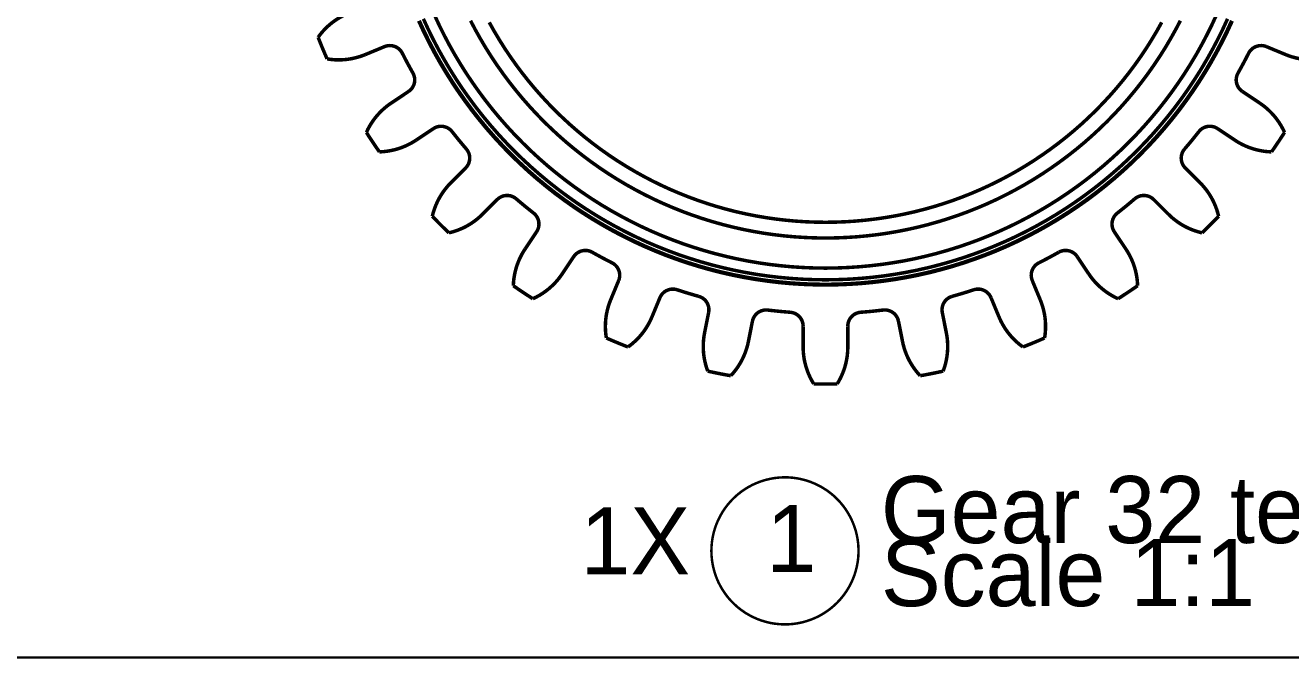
# Model space of a CAD drawing. Extents: x 0.4 to 23.1, y 0.4 to 16.1.
# Drawn here: x 4.014 to 7.583, y 0.405 to 2.193 of the extents above; entities that cross this region are included whole.
import ezdxf

# ---------------------------------------------------------------- set-up
doc = ezdxf.new("R2010")
doc.units = 0
doc.layers.get('0').update_dxf_attribs({"linetype": 'CONTINUOUS'})

msp = doc.modelspace()

# ---------------------------------------------------------------- linework, layer by layer
at = {"color": 0, "const_width": 0.00985}
for points in [[(4.92469, 2.22651), (4.91715, 2.22314), (4.90972, 2.21951), (4.9024, 2.21556), (4.89524, 2.21126), (4.88813, 2.20654), (4.88118, 2.20156), (4.87446, 2.19624), (4.86794, 2.1906), (4.86035, 2.18332), (4.85314, 2.17563), (4.84625, 2.16749), (4.83979, 2.1589)], [(5.13667, 2.21094), (5.15028, 2.18143), (5.16465, 2.15229), (5.17979, 2.12354), (5.19569, 2.09517), (5.21229, 2.06722), (5.2296, 2.03976), (5.24767, 2.01275), (5.26644, 1.98622), (5.28586, 1.96018), (5.30599, 1.93463), (5.32676, 1.90967), (5.34819, 1.88519), (5.37022, 1.86139), (5.39296, 1.83811), (5.41624, 1.81543), (5.44006, 1.79335), (5.46451, 1.77192), (5.48947, 1.75114), (5.51503, 1.73101), (5.54107, 1.71158), (5.5676, 1.69282), (5.59462, 1.67481), (5.62207, 1.65744), (5.65001, 1.64085), (5.67839, 1.62494), (5.70714, 1.60981), (5.73628, 1.59543), (5.76579, 1.58182), (5.79563, 1.56901), (5.82585, 1.55697), (5.85628, 1.54568), (5.8871, 1.53526), (5.91813, 1.52561), (5.94938, 1.51682), (5.9809, 1.50879), (6.01258, 1.50162), (6.04443, 1.49528), (6.0765, 1.48981), (6.10861, 1.48514), (6.1409, 1.48133), (6.17329, 1.47835), (6.20574, 1.47618), (6.23817, 1.47493), (6.27067, 1.4745), (6.30317, 1.47493), (6.33561, 1.47618), (6.36806, 1.47835), (6.40044, 1.48133), (6.43267, 1.48514), (6.46485, 1.48981), (6.49685, 1.49528), (6.52875, 1.50162), (6.56044, 1.50879), (6.59196, 1.51682), (6.62321, 1.52561), (6.65424, 1.53526), (6.685, 1.54568), (6.7155, 1.55697), (6.74571, 1.56901), (6.77556, 1.58182), (6.80507, 1.59543), (6.83421, 1.60981), (6.86296, 1.62494), (6.89133, 1.64085), (6.91928, 1.65744), (6.94672, 1.67481), (6.97374, 1.69282), (7.00028, 1.71158), (7.02632, 1.73101), (7.05186, 1.75114), (7.07682, 1.77192), (7.10129, 1.79335), (7.12511, 1.81543), (7.14839, 1.83811), (7.17106, 1.86139), (7.19314, 1.88519), (7.21457, 1.90967), (7.23535, 1.93463), (7.25549, 1.96018), (7.2749, 1.98622), (7.29368, 2.01275), (7.31168, 2.03976), (7.32904, 2.06722), (7.34565, 2.09517), (7.36154, 2.12354), (7.37668, 2.15229), (7.39106, 2.18143), (7.40468, 2.21094)], [(5.16683, 2.22433), (5.18007, 2.19564), (5.19407, 2.16726), (5.20876, 2.13926), (5.22424, 2.11165), (5.2404, 2.08447), (5.25726, 2.05772), (5.2749, 2.03142), (5.29313, 2.00558), (5.31207, 1.98025), (5.33165, 1.9554), (5.35189, 1.9311), (5.37272, 1.90728), (5.39421, 1.88406), (5.41629, 1.86143), (5.43892, 1.83936), (5.46213, 1.81787), (5.48594, 1.79704), (5.51025, 1.77681), (5.5351, 1.75722), (5.56044, 1.73828), (5.58626, 1.72006), (5.61257, 1.70242), (5.63932, 1.68554), (5.6665, 1.66938), (5.69412, 1.65397), (5.72211, 1.63921), (5.75049, 1.62522), (5.77919, 1.61199), (5.80826, 1.5995), (5.83768, 1.58778), (5.86729, 1.57682), (5.89729, 1.56668), (5.92746, 1.55729), (5.95796, 1.54867), (5.98861, 1.5409), (6.01942, 1.5339), (6.05046, 1.52772), (6.08165, 1.5224), (6.11296, 1.51785), (6.14437, 1.51417), (6.17583, 1.51124), (6.20742, 1.50917), (6.23904, 1.50792), (6.27067, 1.50749), (6.30231, 1.50792), (6.33393, 1.50917), (6.36546, 1.51124), (6.39697, 1.51417), (6.42839, 1.51785), (6.45969, 1.5224), (6.49089, 1.52772), (6.52186, 1.5339), (6.55274, 1.5409), (6.58339, 1.54867), (6.61382, 1.55729), (6.64404, 1.56668), (6.67399, 1.57682), (6.70367, 1.58778), (6.73307, 1.5995), (6.76215, 1.61199), (6.79085, 1.62522), (6.81922, 1.63921), (6.84722, 1.65397), (6.87483, 1.66938), (6.90201, 1.68554), (6.92876, 1.70242), (6.95508, 1.72006), (6.9809, 1.73828), (7.00624, 1.75722), (7.03108, 1.77681), (7.05539, 1.79704), (7.07915, 1.81787), (7.10243, 1.83936), (7.12506, 1.86143), (7.14714, 1.88406), (7.16862, 1.90728), (7.18946, 1.9311), (7.20969, 1.9554), (7.22928, 1.98025), (7.24821, 2.00558), (7.26644, 2.03142), (7.28401, 2.05772), (7.30094, 2.08447), (7.31711, 2.11165), (7.33251, 2.13926), (7.34728, 2.16726), (7.36128, 2.19564), (7.37451, 2.22433)], [(5.12337, 2.20503), (5.13715, 2.17512), (5.15169, 2.14567), (5.16699, 2.1166), (5.18306, 2.08789), (5.19987, 2.05963), (5.21739, 2.03185), (5.23568, 2.0045), (5.25467, 1.97765), (5.27431, 1.95128), (5.29471, 1.92551), (5.31569, 1.90022), (5.3374, 1.87549), (5.35969, 1.85135), (5.38265, 1.82781), (5.40619, 1.80485), (5.43033, 1.78256), (5.45508, 1.76085), (5.48036, 1.73986), (5.50613, 1.71946), (5.5325, 1.69982), (5.55935, 1.68083), (5.58669, 1.66254), (5.61447, 1.64501), (5.64274, 1.62819), (5.67144, 1.61214), (5.70053, 1.59685), (5.72999, 1.58231), (5.75988, 1.56853), (5.7901, 1.55556), (5.82064, 1.54335), (5.85146, 1.53201), (5.8826, 1.52143), (5.91401, 1.51167), (5.94564, 1.50276), (5.97749, 1.49462), (6.00956, 1.48742), (6.04183, 1.48101), (6.07422, 1.47542), (6.10678, 1.47071), (6.13938, 1.46685), (6.17215, 1.46382), (6.20497, 1.46169), (6.23779, 1.46039), (6.27067, 1.45996), (6.30354, 1.46039), (6.33637, 1.46169), (6.36919, 1.46382), (6.40196, 1.46685), (6.43457, 1.47071), (6.46712, 1.47542), (6.49951, 1.48101), (6.53179, 1.48742), (6.56386, 1.49462), (6.59571, 1.50276), (6.62733, 1.51167), (6.65875, 1.52143), (6.68989, 1.53201), (6.72071, 1.54335), (6.75125, 1.55556), (6.78147, 1.56853), (6.81136, 1.58231), (6.84082, 1.59685), (6.8699, 1.61214), (6.8986, 1.62819), (6.92686, 1.64501), (6.95464, 1.66254), (6.98199, 1.68083), (7.00885, 1.69982), (7.03515, 1.71946), (7.06099, 1.73986), (7.08626, 1.76085), (7.111, 1.78256), (7.13514, 1.80485), (7.15869, 1.82781), (7.18164, 1.85135), (7.20394, 1.87549), (7.22564, 1.90022), (7.24664, 1.92551), (7.26704, 1.95128), (7.28668, 1.97765), (7.30567, 2.0045), (7.32389, 2.03185), (7.34147, 2.05963), (7.35829, 2.08789), (7.37435, 2.1166), (7.38965, 2.14567), (7.40419, 2.17512), (7.41797, 2.20503)], [(7.41629, 2.20574), (7.40256, 2.17594), (7.38803, 2.14649), (7.37278, 2.11746), (7.35672, 2.08882), (7.3399, 2.0606), (7.32243, 2.03282), (7.30414, 2.00553), (7.28521, 1.97874), (7.26557, 1.95242), (7.24522, 1.92665), (7.22424, 1.90136), (7.20258, 1.87668), (7.18033, 1.8526), (7.15744, 1.82904), (7.1339, 1.80615), (7.10981, 1.7839), (7.08513, 1.76226), (7.05985, 1.74126), (7.03407, 1.72092), (7.00776, 1.70128), (6.98096, 1.68235), (6.95367, 1.66407), (6.92589, 1.6466), (6.89768, 1.62978), (6.86903, 1.61376), (6.84, 1.59847), (6.81054, 1.58393), (6.78076, 1.57021), (6.7506, 1.55724), (6.72011, 1.54508), (6.68929, 1.53369), (6.65821, 1.52317), (6.62685, 1.5134), (6.59521, 1.5045), (6.56342, 1.49642), (6.53142, 1.48921), (6.49918, 1.48281), (6.46685, 1.47721), (6.43435, 1.4725), (6.40175, 1.46864), (6.36903, 1.46565), (6.33632, 1.46349), (6.3035, 1.46218), (6.27067, 1.46175), (6.23785, 1.46218), (6.20503, 1.46349), (6.17225, 1.46565), (6.1396, 1.46864), (6.10699, 1.4725), (6.07449, 1.47721), (6.04215, 1.48281), (6.00993, 1.48921), (5.97792, 1.49642), (5.94607, 1.5045), (5.9145, 1.5134), (5.88314, 1.52317), (5.85206, 1.53369), (5.82129, 1.54508), (5.79075, 1.55724), (5.76058, 1.57021), (5.73079, 1.58393), (5.70133, 1.59847), (5.67231, 1.61376), (5.64367, 1.62978), (5.61546, 1.6466), (5.58768, 1.66407), (5.56039, 1.68235), (5.53358, 1.70128), (5.50726, 1.72092), (5.4815, 1.74126), (5.45622, 1.76226), (5.43153, 1.7839), (5.40744, 1.80615), (5.3839, 1.82904), (5.361, 1.8526), (5.33876, 1.87668), (5.31711, 1.90136), (5.29611, 1.92665), (5.27576, 1.95242), (5.25613, 1.97874), (5.23719, 2.00553), (5.21892, 2.03282), (5.20144, 2.0606), (5.18463, 2.08882), (5.16862, 2.11746), (5.15332, 2.14649), (5.13878, 2.17594), (5.12506, 2.20574)], [(5.26969, 2.20578), (5.28336, 2.17979), (5.29775, 2.15414), (5.31278, 2.12885), (5.3285, 2.10394), (5.34483, 2.07954), (5.36182, 2.0555), (5.37939, 2.03196), (5.39763, 2.00885), (5.41639, 1.98622), (5.43582, 1.96408), (5.45578, 1.94249), (5.47629, 1.92144), (5.49735, 1.90093), (5.51893, 1.88097), (5.54107, 1.86154), (5.56369, 1.84278), (5.58681, 1.82454), (5.61035, 1.80697), (5.63439, 1.78999), (5.65881, 1.77365), (5.68371, 1.75792), (5.70899, 1.74289), (5.73465, 1.72851), (5.76064, 1.71485), (5.78706, 1.70182), (5.81375, 1.68951), (5.84076, 1.6779), (5.86806, 1.66699), (5.89567, 1.65685), (5.9235, 1.6474), (5.95161, 1.63867), (5.97993, 1.63069), (6.0084, 1.62343), (6.03711, 1.61697), (6.06597, 1.61122), (6.09494, 1.60622), (6.12403, 1.602), (6.15321, 1.59858), (6.18251, 1.59586), (6.21186, 1.59397), (6.24126, 1.59278), (6.27067, 1.59239), (6.30007, 1.59278), (6.32949, 1.59397), (6.35883, 1.59586), (6.38807, 1.59858), (6.41732, 1.602), (6.4464, 1.60622), (6.47537, 1.61122), (6.50424, 1.61697), (6.53293, 1.62343), (6.56142, 1.63069), (6.58974, 1.63867), (6.61783, 1.6474), (6.64567, 1.65685), (6.67329, 1.66699), (6.70057, 1.6779), (6.7276, 1.68951), (6.75429, 1.70182), (6.78071, 1.71485), (6.80669, 1.72851), (6.83236, 1.74289), (6.85764, 1.75792), (6.88254, 1.77365), (6.90696, 1.78999), (6.93099, 1.80697), (6.95454, 1.82454), (6.97765, 1.84278), (7.00028, 1.86154), (7.02235, 1.88097), (7.044, 1.90093), (7.06506, 1.92144), (7.08556, 1.94249), (7.10553, 1.96408), (7.12489, 1.98622), (7.14372, 2.00885), (7.16194, 2.03196), (7.17953, 2.0555), (7.1965, 2.07954), (7.21283, 2.10394), (7.22857, 2.12885), (7.24354, 2.15414), (7.25792, 2.17979), (7.27165, 2.20578)], [(5.32243, 2.20096), (5.33621, 2.17632), (5.35069, 2.15201), (5.36572, 2.12815), (5.38146, 2.10465), (5.39774, 2.0816), (5.41465, 2.05897), (5.43213, 2.03678), (5.45019, 2.01508), (5.46881, 1.99382), (5.48801, 1.9731), (5.50771, 1.95285), (5.52794, 1.93317), (5.54867, 1.91396), (5.56993, 1.89535), (5.59164, 1.87728), (5.61382, 1.85981), (5.63644, 1.84289), (5.6595, 1.82661), (5.683, 1.81087), (5.70687, 1.79585), (5.73118, 1.78136), (5.75581, 1.76758), (5.78082, 1.75439), (5.80615, 1.74192), (5.83182, 1.73008), (5.85775, 1.71897), (5.884, 1.7085), (5.91049, 1.69874), (5.93722, 1.68961), (5.96419, 1.68126), (5.99143, 1.67356), (6.01878, 1.66661), (6.04633, 1.66043), (6.07406, 1.65489), (6.10189, 1.65012), (6.12983, 1.64606), (6.15788, 1.64274), (6.18604, 1.64014), (6.21419, 1.63829), (6.2424, 1.63721), (6.27067, 1.63683), (6.29893, 1.63721), (6.32715, 1.63829), (6.35531, 1.64014), (6.38346, 1.64274), (6.41151, 1.64606), (6.43946, 1.65012), (6.46729, 1.65489), (6.49501, 1.66043), (6.52257, 1.66661), (6.54992, 1.67356), (6.57715, 1.68126), (6.60411, 1.68961), (6.63086, 1.69874), (6.65733, 1.7085), (6.6836, 1.71897), (6.70953, 1.73008), (6.73519, 1.74192), (6.76053, 1.75439), (6.78554, 1.76758), (6.81017, 1.78136), (6.83447, 1.79585), (6.85835, 1.81087), (6.88183, 1.82661), (6.90489, 1.84289), (6.92751, 1.85981), (6.94971, 1.87728), (6.9714, 1.89535), (6.99268, 1.91396), (7.0134, 1.93317), (7.03364, 1.95285), (7.05333, 1.9731), (7.07254, 1.99382), (7.09115, 2.01508), (7.10921, 2.03678), (7.12668, 2.05897), (7.14361, 2.0816), (7.15989, 2.10465), (7.17563, 2.12815), (7.19065, 2.15201), (7.20514, 2.17632), (7.21892, 2.20096)], [(4.86507, 2.09782), (4.86182, 2.10542), (4.85851, 2.11301), (4.85531, 2.12061), (4.85211, 2.12825), (4.84896, 2.1359), (4.84586, 2.14356), (4.84283, 2.15126), (4.83979, 2.1589)], [(4.97293, 2.11008), (4.96522, 2.1071), (4.95736, 2.10439), (4.94938, 2.10206), (4.94129, 2.10004), (4.93294, 2.09831), (4.92453, 2.09694), (4.91596, 2.09597), (4.90744, 2.09538), (4.89686, 2.09511), (4.88633, 2.09543), (4.87571, 2.09636), (4.86507, 2.09782)], [(5.02707, 2.13249), (4.97293, 2.11008)], [(5.02707, 2.13249), (5.03131, 2.134), (5.03569, 2.13499), (5.04015, 2.13547), (5.04465, 2.13542), (5.04915, 2.13487), (5.05354, 2.13379), (5.05778, 2.13226), (5.06179, 2.13026), (5.0656, 2.12776), (5.06896, 2.12494), (5.07206, 2.12175), (5.07471, 2.11822), (5.07726, 2.11388)], [(5.10715, 2.058), (5.10325, 2.06489), (5.09565, 2.07878), (5.09185, 2.08578), (5.08447, 2.09978), (5.08083, 2.10682), (5.07726, 2.11388)], [(7.46408, 2.11388), (7.46044, 2.10682), (7.45688, 2.09978), (7.45318, 2.09278), (7.44569, 2.07878), (7.4381, 2.06489), (7.43419, 2.058)], [(7.51426, 2.13249), (7.51004, 2.134), (7.50564, 2.13499), (7.50119, 2.13547), (7.49669, 2.13542), (7.49219, 2.13487), (7.48779, 2.13379), (7.48356, 2.13226), (7.47954, 2.13026), (7.47575, 2.12776), (7.47239, 2.12494), (7.46929, 2.12175), (7.46664, 2.11822), (7.46408, 2.11388)], [(7.51426, 2.13249), (7.56842, 2.11008)], [(7.56842, 2.11008), (7.57611, 2.1071), (7.58399, 2.10439), (7.59196, 2.10206), (7.60004, 2.10004), (7.6084, 2.09831), (7.61681, 2.09694), (7.62532, 2.09597), (7.6339, 2.09538), (7.64447, 2.09511), (7.655, 2.09543), (7.66564, 2.09636), (7.67622, 2.09782)], [(5.09472, 2.00586), (5.09836, 2.00857), (5.10161, 2.01167), (5.10449, 2.01514), (5.10693, 2.01887), (5.109, 2.02294), (5.11057, 2.02718), (5.1116, 2.03153), (5.11214, 2.03603), (5.11219, 2.04053), (5.11176, 2.04492), (5.11079, 2.04926), (5.10932, 2.05344), (5.10715, 2.058)], [(7.44656, 2.00586), (7.44299, 2.00857), (7.43972, 2.01167), (7.43685, 2.01514), (7.43435, 2.01887), (7.43235, 2.02294), (7.43078, 2.02718), (7.42974, 2.03153), (7.42914, 2.03603), (7.42914, 2.04053), (7.42958, 2.04492), (7.43056, 2.04926), (7.43201, 2.05344), (7.43419, 2.058)], [(5.09472, 2.00586), (5.04606, 1.97331)], [(7.44656, 2.00586), (7.49528, 1.97331)], [(5.04606, 1.97331), (5.03922, 1.96858), (5.03267, 1.96354), (5.02626, 1.95822), (5.02007, 1.95258), (5.01406, 1.94661), (5.00825, 1.94038), (5.00265, 1.93381), (4.9974, 1.92703), (4.99132, 1.9184), (4.98574, 1.90944), (4.98058, 1.90013), (4.97592, 1.89046)], [(7.49528, 1.97331), (7.50206, 1.96858), (7.50868, 1.96354), (7.51508, 1.95822), (7.52126, 1.95258), (7.52729, 1.94661), (7.5331, 1.94038), (7.53868, 1.93381), (7.54394, 1.92703), (7.55003, 1.9184), (7.55561, 1.90944), (7.56076, 1.90013), (7.56543, 1.89046)], [(5.01269, 1.83544), (5.00792, 1.84229), (5.00325, 1.84907), (4.99858, 1.8559), (4.99397, 1.86279), (4.98486, 1.87657), (4.98042, 1.88351), (4.97592, 1.89046)], [(5.16476, 1.9011), (5.11604, 1.86854)], [(5.16476, 1.9011), (5.16862, 1.90338), (5.17275, 1.90522), (5.17703, 1.90657), (5.18143, 1.90739), (5.18599, 1.90771), (5.19049, 1.90756), (5.19493, 1.90685), (5.19928, 1.90565), (5.20344, 1.90397), (5.20736, 1.90186), (5.21099, 1.89931), (5.21431, 1.89638), (5.21767, 1.89264)], [(5.25786, 1.84364), (5.24756, 1.85568), (5.24251, 1.86176), (5.23242, 1.87403), (5.22254, 1.88639), (5.21767, 1.89264)], [(7.32368, 1.89264), (7.31879, 1.88639), (7.31386, 1.88021), (7.30886, 1.87403), (7.30388, 1.86789), (7.29883, 1.86176), (7.29372, 1.85568), (7.28863, 1.84967), (7.28347, 1.84364)], [(7.37657, 1.9011), (7.37272, 1.90338), (7.3686, 1.90522), (7.36431, 1.90657), (7.35986, 1.90739), (7.35536, 1.90771), (7.35086, 1.90756), (7.3464, 1.90685), (7.34207, 1.90565), (7.33789, 1.90397), (7.33399, 1.90186), (7.33035, 1.89931), (7.32704, 1.89638), (7.32368, 1.89264)], [(7.37657, 1.9011), (7.42529, 1.86854)], [(7.56543, 1.89046), (7.55643, 1.87657), (7.55192, 1.86968), (7.54269, 1.8559), (7.53808, 1.84907), (7.53336, 1.84229), (7.52865, 1.83544)], [(5.11604, 1.86854), (5.10906, 1.8641), (5.10189, 1.85992), (5.09451, 1.85607), (5.08697, 1.85249), (5.0791, 1.84918), (5.07113, 1.84625), (5.06293, 1.84358), (5.05464, 1.84131), (5.04438, 1.83903), (5.03396, 1.83729), (5.02333, 1.8361), (5.01269, 1.83544)], [(7.42529, 1.86854), (7.43229, 1.8641), (7.43946, 1.85992), (7.44683, 1.85607), (7.45438, 1.85249), (7.46224, 1.84918), (7.47021, 1.84625), (7.4784, 1.84358), (7.48671, 1.84131), (7.49696, 1.83903), (7.50738, 1.83729), (7.51801, 1.8361), (7.52865, 1.83544)], [(5.25586, 1.7901), (5.25885, 1.79346), (5.26144, 1.79715), (5.26357, 1.80106), (5.26531, 1.80524), (5.2665, 1.80963), (5.26719, 1.81407), (5.26736, 1.81858), (5.26704, 1.82308), (5.26622, 1.82747), (5.26486, 1.83171), (5.26307, 1.83578), (5.26085, 1.83963), (5.25786, 1.84364)], [(7.28549, 1.7901), (7.2825, 1.79346), (7.27989, 1.79715), (7.27778, 1.80106), (7.27604, 1.80524), (7.27485, 1.80963), (7.27414, 1.81407), (7.27399, 1.81858), (7.27431, 1.82308), (7.27513, 1.82747), (7.27642, 1.83171), (7.27821, 1.83578), (7.28043, 1.83963), (7.28347, 1.84364)], [(5.25586, 1.7901), (5.21442, 1.74864)], [(7.28549, 1.7901), (7.32687, 1.74864)], [(5.21442, 1.74864), (5.20871, 1.74268), (5.20324, 1.73649), (5.19797, 1.72999), (5.19303, 1.72331), (5.18826, 1.71625), (5.18375, 1.70899), (5.17958, 1.7015), (5.17572, 1.69379), (5.1715, 1.68414), (5.16775, 1.67426), (5.1645, 1.66411), (5.16183, 1.65375)], [(7.32687, 1.74864), (7.33262, 1.74268), (7.33811, 1.73649), (7.34338, 1.72999), (7.34831, 1.72331), (7.35308, 1.71625), (7.35758, 1.70899), (7.36176, 1.7015), (7.36561, 1.69379), (7.36985, 1.68414), (7.37358, 1.67426), (7.37685, 1.66411), (7.3795, 1.65375)], [(5.34494, 1.70101), (5.34831, 1.704), (5.352, 1.7066), (5.3559, 1.70871), (5.36008, 1.71044), (5.36447, 1.71164), (5.36893, 1.71235), (5.37343, 1.71251), (5.37793, 1.71218), (5.38232, 1.71138), (5.38656, 1.71001), (5.39063, 1.70822), (5.39447, 1.70606), (5.39849, 1.70301)], [(7.1964, 1.70101), (7.19303, 1.704), (7.18935, 1.7066), (7.18544, 1.70871), (7.18126, 1.71044), (7.17686, 1.71164), (7.17242, 1.71235), (7.16792, 1.71251), (7.16342, 1.71218), (7.15896, 1.71138), (7.15479, 1.71001), (7.15072, 1.70822), (7.14686, 1.70606), (7.14285, 1.70301)], [(5.34494, 1.70101), (5.3035, 1.65956)], [(5.44749, 1.66282), (5.44125, 1.66769), (5.42888, 1.67757), (5.41661, 1.68767), (5.41054, 1.69271), (5.39849, 1.70301)], [(7.14285, 1.70301), (7.13081, 1.69271), (7.12472, 1.68767), (7.11247, 1.67757), (7.1001, 1.66769), (7.09386, 1.66282)], [(7.1964, 1.70101), (7.23785, 1.65956)], [(5.20861, 1.60699), (5.20264, 1.61268), (5.19081, 1.62429), (5.18494, 1.6301), (5.17914, 1.63596), (5.16754, 1.64779), (5.16183, 1.65375)], [(5.3035, 1.65956), (5.29753, 1.65386), (5.29135, 1.64839), (5.28483, 1.64313), (5.27815, 1.63818), (5.27111, 1.6334), (5.26383, 1.6289), (5.25635, 1.62472), (5.24864, 1.62088), (5.23899, 1.61664), (5.22911, 1.6129), (5.21897, 1.60965), (5.20861, 1.60699)], [(5.45594, 1.60992), (5.45822, 1.61376), (5.46007, 1.61789), (5.46143, 1.62218), (5.46224, 1.62657), (5.46257, 1.63113), (5.4624, 1.63564), (5.46169, 1.64008), (5.4605, 1.64442), (5.45882, 1.6486), (5.45671, 1.6525), (5.45415, 1.65614), (5.45122, 1.65944), (5.44749, 1.66282)], [(7.08539, 1.60992), (7.08311, 1.61376), (7.08128, 1.61789), (7.07992, 1.62218), (7.0791, 1.62657), (7.07878, 1.63113), (7.07894, 1.63564), (7.07964, 1.64008), (7.08083, 1.64442), (7.08251, 1.6486), (7.08464, 1.6525), (7.08718, 1.65614), (7.09011, 1.65944), (7.09386, 1.66282)], [(7.23785, 1.65956), (7.24382, 1.65386), (7.25, 1.64839), (7.25651, 1.64313), (7.26318, 1.63818), (7.27024, 1.6334), (7.2775, 1.6289), (7.285, 1.62472), (7.29269, 1.62088), (7.30236, 1.61664), (7.31222, 1.6129), (7.32238, 1.60965), (7.33274, 1.60699)], [(7.3795, 1.65375), (7.37375, 1.64779), (7.368, 1.64187), (7.36219, 1.63596), (7.35639, 1.6301), (7.35053, 1.62429), (7.33871, 1.61268), (7.33274, 1.60699)], [(5.45594, 1.60992), (5.42339, 1.56119)], [(7.08539, 1.60992), (7.11794, 1.56119)], [(5.42339, 1.56119), (5.41894, 1.55419), (5.41476, 1.54704), (5.41092, 1.53965), (5.40733, 1.53213), (5.40403, 1.52425), (5.4011, 1.51628), (5.39844, 1.50808), (5.39615, 1.49978), (5.39388, 1.48953), (5.39214, 1.47911), (5.39094, 1.46847), (5.39031, 1.45785)], [(5.56071, 1.53988), (5.52815, 1.49121)], [(5.56071, 1.53988), (5.56342, 1.54351), (5.56651, 1.54676), (5.56993, 1.54964), (5.57374, 1.55214), (5.57781, 1.55414), (5.58203, 1.55572), (5.58637, 1.55675), (5.59088, 1.55735), (5.59538, 1.55735), (5.59978, 1.55692), (5.60411, 1.55593), (5.60829, 1.55447), (5.61285, 1.55231)], [(5.66872, 1.5224), (5.66168, 1.52599), (5.65462, 1.52963), (5.64063, 1.537), (5.62663, 1.5446), (5.61974, 1.54839), (5.61285, 1.55231)], [(6.9285, 1.55231), (6.9216, 1.54839), (6.90771, 1.54081), (6.90072, 1.537), (6.89378, 1.53331), (6.88672, 1.52963), (6.87967, 1.52599), (6.87261, 1.5224)], [(6.98063, 1.53988), (6.97792, 1.54351), (6.97483, 1.54676), (6.97136, 1.54964), (6.96761, 1.55214), (6.96354, 1.55414), (6.95931, 1.55572), (6.95497, 1.55675), (6.95047, 1.55735), (6.94596, 1.55735), (6.94157, 1.55692), (6.93722, 1.55593), (6.93306, 1.55447), (6.9285, 1.55231)], [(6.98063, 1.53988), (7.01318, 1.49121)], [(7.11794, 1.56119), (7.1224, 1.55419), (7.12651, 1.54704), (7.13043, 1.53965), (7.134, 1.53213), (7.13732, 1.52425), (7.14025, 1.51628), (7.1429, 1.50808), (7.14518, 1.49978), (7.14746, 1.48953), (7.14919, 1.47911), (7.15039, 1.46847), (7.15104, 1.45785)], [(5.68733, 1.47222), (5.68886, 1.47646), (5.68983, 1.48085), (5.69032, 1.48529), (5.69026, 1.48981), (5.68972, 1.49431), (5.68869, 1.49869), (5.68712, 1.50293), (5.68506, 1.50694), (5.68261, 1.51074), (5.67979, 1.51411), (5.6766, 1.51719), (5.67307, 1.51986), (5.66872, 1.5224)], [(6.85394, 1.47222), (6.85249, 1.47646), (6.85151, 1.48085), (6.85101, 1.48529), (6.85107, 1.48981), (6.85161, 1.49431), (6.85271, 1.49869), (6.85422, 1.50293), (6.85622, 1.50694), (6.85872, 1.51074), (6.86154, 1.51411), (6.86475, 1.51719), (6.86828, 1.51986), (6.87261, 1.5224)], [(5.52815, 1.49121), (5.52344, 1.48443), (5.51839, 1.47781), (5.51307, 1.4714), (5.50743, 1.46522), (5.50146, 1.45921), (5.49522, 1.4534), (5.48867, 1.44781), (5.48188, 1.44254), (5.47325, 1.43647), (5.46431, 1.43088), (5.45497, 1.42572), (5.44532, 1.42106)], [(5.68733, 1.47222), (5.66493, 1.41808)], [(6.85394, 1.47222), (6.87642, 1.41808)], [(7.01318, 1.49121), (7.0179, 1.48443), (7.02294, 1.47781), (7.02826, 1.4714), (7.0339, 1.46522), (7.03988, 1.45921), (7.04611, 1.4534), (7.05268, 1.44781), (7.05946, 1.44254), (7.06808, 1.43647), (7.07704, 1.43088), (7.08637, 1.42572), (7.09597, 1.42106)], [(5.44532, 1.42106), (5.43143, 1.43007), (5.42453, 1.43457), (5.41764, 1.43912), (5.41075, 1.44374), (5.40392, 1.4484), (5.39714, 1.45307), (5.39031, 1.45785)], [(5.80376, 1.42399), (5.78136, 1.36985)], [(5.80376, 1.42399), (5.80572, 1.428), (5.80811, 1.43186), (5.81093, 1.43533), (5.81413, 1.43847), (5.81771, 1.44129), (5.82156, 1.44363), (5.82563, 1.44553), (5.82997, 1.44694), (5.83436, 1.44786), (5.83876, 1.44824), (5.84321, 1.44819), (5.8476, 1.4476), (5.85243, 1.44635)], [(5.91308, 1.4279), (5.90549, 1.43007), (5.89785, 1.43224), (5.89025, 1.43446), (5.88265, 1.43674), (5.87511, 1.43907), (5.86751, 1.44146), (5.85997, 1.44385), (5.85243, 1.44635)], [(5.94119, 1.38232), (5.94179, 1.38677), (5.94189, 1.39128), (5.94151, 1.39572), (5.9406, 1.40012), (5.93918, 1.40446), (5.93728, 1.40853), (5.93494, 1.41238), (5.93218, 1.41596), (5.92904, 1.41917), (5.92557, 1.42193), (5.92182, 1.42432), (5.91786, 1.42626), (5.91308, 1.4279)], [(6.60015, 1.38232), (6.59956, 1.38677), (6.59939, 1.39128), (6.59983, 1.39572), (6.60075, 1.40012), (6.60215, 1.40446), (6.60406, 1.40853), (6.60639, 1.41238), (6.60915, 1.41596), (6.61231, 1.41917), (6.61578, 1.42193), (6.61951, 1.42432), (6.62349, 1.42626), (6.62819, 1.4279)], [(6.68892, 1.44635), (6.68137, 1.44385), (6.67383, 1.44146), (6.66624, 1.43907), (6.65869, 1.43674), (6.6511, 1.43446), (6.6435, 1.43224), (6.62819, 1.4279)], [(6.73757, 1.42399), (6.73562, 1.428), (6.73324, 1.43186), (6.73042, 1.43533), (6.72715, 1.43847), (6.72364, 1.44129), (6.71972, 1.44363), (6.71565, 1.44553), (6.71137, 1.44694), (6.70697, 1.44786), (6.70258, 1.44824), (6.69814, 1.44819), (6.69374, 1.4476), (6.68892, 1.44635)], [(6.73757, 1.42399), (6.75999, 1.36985)], [(7.15104, 1.45785), (7.14421, 1.45307), (7.13743, 1.4484), (7.13058, 1.44374), (7.12369, 1.43912), (7.11681, 1.43457), (7.10992, 1.43007), (7.10297, 1.42557), (7.09597, 1.42106)], [(5.66493, 1.41808), (5.66194, 1.41037), (5.65924, 1.4025), (5.6569, 1.39453), (5.65489, 1.38645), (5.65315, 1.37809), (5.65181, 1.36968), (5.65082, 1.36117), (5.65022, 1.35259), (5.64996, 1.34201), (5.65028, 1.33149), (5.65121, 1.32086), (5.65267, 1.31027)], [(6.06472, 1.35775), (6.06586, 1.36209), (6.06749, 1.36627), (6.06961, 1.37023), (6.0721, 1.37397), (6.07508, 1.37744), (6.0784, 1.38048), (6.08203, 1.38314), (6.08594, 1.38536), (6.09011, 1.3871), (6.09435, 1.38835), (6.09868, 1.38917), (6.10314, 1.38943), (6.10813, 1.38911)], [(6.17122, 1.38292), (6.16336, 1.38352), (6.15543, 1.38417), (6.14757, 1.38487), (6.13965, 1.38563), (6.13178, 1.38645), (6.12392, 1.38732), (6.116, 1.38818), (6.10813, 1.38911)], [(6.43317, 1.38911), (6.42535, 1.38818), (6.41743, 1.38732), (6.40956, 1.38645), (6.40169, 1.38563), (6.39378, 1.38487), (6.3859, 1.38417), (6.37799, 1.38352), (6.37011, 1.38292)], [(6.47657, 1.35775), (6.47547, 1.36209), (6.47385, 1.36627), (6.47174, 1.37023), (6.46924, 1.37397), (6.46625, 1.37744), (6.46294, 1.38048), (6.45931, 1.38314), (6.45535, 1.38536), (6.45122, 1.3871), (6.447, 1.38835), (6.4426, 1.38917), (6.43821, 1.38943), (6.43317, 1.38911)], [(6.87642, 1.41808), (6.87939, 1.41037), (6.88211, 1.4025), (6.88444, 1.39453), (6.88644, 1.38645), (6.88818, 1.37809), (6.88954, 1.36968), (6.89051, 1.36117), (6.89111, 1.35259), (6.89139, 1.34201), (6.89106, 1.33149), (6.89014, 1.32086), (6.88867, 1.31027)], [(5.78136, 1.36985), (5.778, 1.3623), (5.77436, 1.35487), (5.7704, 1.34755), (5.76611, 1.34039), (5.76139, 1.33328), (5.7564, 1.32633), (5.75108, 1.31961), (5.74544, 1.3131), (5.73817, 1.3055), (5.73047, 1.29829), (5.72233, 1.2914), (5.71376, 1.28494)], [(5.94119, 1.38232), (5.92974, 1.32487)], [(6.06472, 1.35775), (6.05333, 1.30024)], [(6.20768, 1.34364), (6.20742, 1.34814), (6.20665, 1.35259), (6.2054, 1.35688), (6.20361, 1.361), (6.20139, 1.36496), (6.19874, 1.36865), (6.19569, 1.37191), (6.19228, 1.37489), (6.18853, 1.37744), (6.18463, 1.37945), (6.1805, 1.38108), (6.17622, 1.38222), (6.17122, 1.38292)], [(6.33365, 1.34364), (6.33393, 1.34814), (6.33469, 1.35259), (6.33594, 1.35688), (6.33772, 1.361), (6.33996, 1.36496), (6.34261, 1.36865), (6.34565, 1.37191), (6.34907, 1.37489), (6.35281, 1.37744), (6.35672, 1.37945), (6.36083, 1.38108), (6.36513, 1.38222), (6.37011, 1.38292)], [(6.47657, 1.35775), (6.48801, 1.30024)], [(6.60015, 1.38232), (6.61154, 1.32487)], [(6.75999, 1.36985), (6.76335, 1.3623), (6.76699, 1.35487), (6.77094, 1.34755), (6.77522, 1.34039), (6.77994, 1.33328), (6.78494, 1.32633), (6.79025, 1.31961), (6.7959, 1.3131), (6.80317, 1.3055), (6.81087, 1.29829), (6.81901, 1.2914), (6.82758, 1.28494)], [(5.92974, 1.32487), (5.92833, 1.31668), (5.92719, 1.30848), (5.92649, 1.30018), (5.92606, 1.29183), (5.926, 1.28331), (5.92632, 1.27479), (5.92703, 1.26628), (5.92806, 1.2577), (5.9299, 1.24734), (5.93229, 1.23703), (5.93522, 1.22678), (5.93875, 1.21669)], [(6.20768, 1.34364), (6.20768, 1.28505)], [(6.33365, 1.34364), (6.33365, 1.28505)], [(6.61154, 1.32487), (6.61301, 1.31668), (6.61415, 1.30848), (6.61486, 1.30018), (6.61529, 1.29183), (6.61535, 1.28331), (6.61501, 1.27479), (6.61431, 1.26628), (6.61322, 1.2577), (6.61143, 1.24734), (6.60906, 1.23703), (6.60612, 1.22678), (6.6026, 1.21669)], [(5.71376, 1.28494), (5.70611, 1.28798), (5.6984, 1.29102), (5.69075, 1.29411), (5.68311, 1.29725), (5.67546, 1.30046), (5.66786, 1.30366), (5.66021, 1.30697), (5.65267, 1.31027)], [(6.05333, 1.30024), (6.05154, 1.29216), (6.04943, 1.28418), (6.04693, 1.2762), (6.04411, 1.26834), (6.0409, 1.26047), (6.03733, 1.25271), (6.03342, 1.24506), (6.02919, 1.23758), (6.02354, 1.22873), (6.01742, 1.22011), (6.01074, 1.21175), (6.00364, 1.20378)], [(6.20768, 1.28505), (6.20785, 1.2768), (6.20839, 1.26855), (6.20925, 1.26025), (6.21044, 1.25201), (6.21208, 1.2436), (6.21408, 1.2353), (6.21642, 1.22705), (6.21913, 1.21891), (6.22293, 1.20909), (6.22726, 1.19944), (6.23215, 1.18994), (6.23757, 1.18072)], [(6.33365, 1.28505), (6.3335, 1.2768), (6.33296, 1.26855), (6.33208, 1.26025), (6.33083, 1.25201), (6.32926, 1.2436), (6.32726, 1.2353), (6.32493, 1.22705), (6.32221, 1.21891), (6.31842, 1.20909), (6.31407, 1.19944), (6.30919, 1.18994), (6.30376, 1.18072)], [(6.48801, 1.30024), (6.48981, 1.29216), (6.49192, 1.28418), (6.49442, 1.2762), (6.49724, 1.26834), (6.50043, 1.26047), (6.50396, 1.25271), (6.50792, 1.24506), (6.51215, 1.23758), (6.51779, 1.22873), (6.52393, 1.22011), (6.5306, 1.21175), (6.53771, 1.20378)], [(6.88867, 1.31027), (6.87349, 1.30366), (6.86589, 1.30046), (6.85824, 1.29725), (6.85058, 1.29411), (6.84293, 1.29102), (6.83524, 1.28798), (6.82758, 1.28494)], [(6.00364, 1.20378), (5.9955, 1.20524), (5.97922, 1.20828), (5.97114, 1.20991), (5.963, 1.21153), (5.95492, 1.21322), (5.93875, 1.21669)], [(6.6026, 1.21669), (6.58643, 1.21322), (6.57835, 1.21153), (6.57021, 1.20991), (6.56212, 1.20828), (6.54585, 1.20524), (6.53771, 1.20378)], [(6.30376, 1.18072), (6.29546, 1.18061), (6.28722, 1.18045), (6.27892, 1.18039), (6.26243, 1.18039), (6.25413, 1.18045), (6.24588, 1.18061), (6.23757, 1.18072)]]:
    msp.add_lwpolyline(points, dxfattribs=at)
at = {"color": 0, "const_width": 0.00708}
msp.add_lwpolyline([(5.96847, 0.62169), (5.97433, 0.61019), (5.98085, 0.59907), (5.98807, 0.58832), (5.99593, 0.57807), (6.00439, 0.56836), (6.01351, 0.55919), (6.02311, 0.55062), (6.03326, 0.54264), (6.04389, 0.53526), (6.05496, 0.52865), (6.06635, 0.52268), (6.07818, 0.51741), (6.09028, 0.51297), (6.10265, 0.50922), (6.11518, 0.50624), (6.12793, 0.50407), (6.14074, 0.50271), (6.15365, 0.50211), (6.16656, 0.50233), (6.17942, 0.50336), (6.19217, 0.50521), (6.20481, 0.50781), (6.21724, 0.51123), (6.22949, 0.51541), (6.24143, 0.52029), (6.25299, 0.52593), (6.26421, 0.53234), (6.27507, 0.53939), (6.28543, 0.54704), (6.29525, 0.55539), (6.30458, 0.56434), (6.31332, 0.57384), (6.32146, 0.58382), (6.32894, 0.59435), (6.33578, 0.60525), (6.3419, 0.61664), (6.34733, 0.62836), (6.35206, 0.64035), (6.35596, 0.65267), (6.3591, 0.6652), (6.36149, 0.67784), (6.36307, 0.6907), (6.36382, 0.70356), (6.36376, 0.71647), (6.36296, 0.72933), (6.36133, 0.74213), (6.35894, 0.75483), (6.35568, 0.76731), (6.35172, 0.77962), (6.347, 0.79161), (6.34153, 0.80328), (6.33535, 0.81461), (6.3285, 0.82552), (6.32096, 0.83599), (6.31278, 0.84598), (6.30399, 0.85547), (6.29465, 0.86437), (6.28472, 0.87261), (6.27436, 0.88032), (6.26351, 0.88731), (6.25228, 0.89361), (6.24061, 0.8992), (6.22868, 0.90408), (6.21647, 0.9082), (6.204, 0.91157), (6.19135, 0.91412), (6.17854, 0.91591), (6.16569, 0.91688), (6.15278, 0.91705), (6.13992, 0.9164), (6.12706, 0.91499), (6.11436, 0.91276), (6.10183, 0.90978), (6.08946, 0.90598), (6.07742, 0.90142), (6.0656, 0.89616), (6.05419, 0.89014), (6.04318, 0.88341), (6.03256, 0.87603), (6.02246, 0.868), (6.01286, 0.85938), (6.00385, 0.85015), (5.99539, 0.84044), (5.98757, 0.83013), (5.98042, 0.81939), (5.9739, 0.80827), (5.96815, 0.79671), (5.96311, 0.78483), (5.95876, 0.77268), (5.95524, 0.76025), (5.95247, 0.74767), (5.95053, 0.73492), (5.94933, 0.72206), (5.94894, 0.70915), (5.94938, 0.69629), (5.95063, 0.68343), (5.95264, 0.67068), (5.95546, 0.65809), (5.95904, 0.64567), (5.96338, 0.63352), (5.96847, 0.62169)], close=True, dxfattribs=at)
at = {"color": 254, "const_width": 0.00708}
msp.add_lwpolyline([(0.40386, 0.4088), (22.9415, 0.4088)], dxfattribs=at)

# ---------------------------------------------------------------- texts
at = {"color": 0}
for s, height, p in [('Gear 32 teeth', 0.189279, (6.42689, 0.7315)), ('1X', 0.18931, (5.57951, 0.64292)), ('1', 0.18929, (6.10381, 0.64974)), ('Scale 1:1', 0.189317, (6.42689, 0.55359))]:
    msp.add_text(s, height=height, dxfattribs=at).set_placement(p)

doc.saveas('drawing.dxf')
